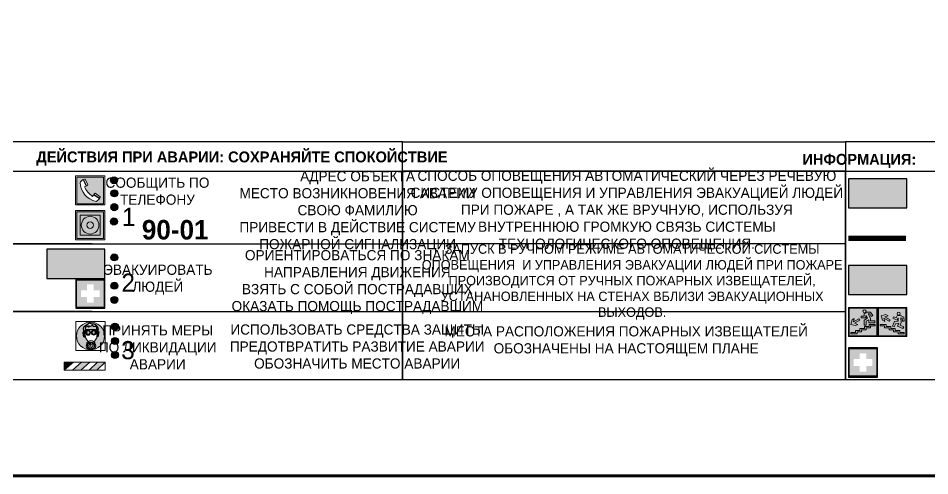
# Model space of a CAD drawing. Header units: millimetres. Extents: x 13810 to 67229, y 12374 to 21950.
# Drawn here: x 22123 to 22373.5, y 19873.2 to 19999 of the extents above; entities that cross this region are included whole.
import ezdxf

# ---------------------------------------------------------------- set-up
doc = ezdxf.new("R2010")
doc.units = ezdxf.units.MM
doc.layers.add('План_Штампы', color=7, linetype='Continuous')
doc.styles.add('обычный', font='arial.ttf')

# ---------------------------------------------------------------- blocks, each defined once
blk = doc.blocks.new('A$C38D26F80')
h = blk.add_hatch(color=5)
h.dxf.hatch_style = 1
h.paths.add_polyline_path([(-8.77, -4.48, 1), (-0.19, -4.48, 1)])
h.paths.add_polyline_path([(-6.75, -3.58), (-6.75, -3.31), (-6.62, -3.22), (-6.5, -3.22), (-6.42, -3.3), (-6.39, -3.28), (-6.59, -2.23), (-6.59, -2.01), (-6.38, -1.58), (-4.76, -0.4), (-4.13, -0.79, -0.362848), (-2.1, -2.1, -0.201049), (-2.17, -2.48, 0.085434), (-2.26, -3.13), (-1.9, -3.16), (-2.25, -4.7), (-2.4, -4.59), (-2.43, -4.34), (-2.36, -4.34), (-2.14, -3.34), (-2.47, -3.42), (-2.58, -1.95), (-2.77, -1.58), (-3.58, -1.52), (-3.92, -1.26), (-5.05, -1.73), (-4.87, -1.39), (-5.41, -1.6), (-5.41, -1.46), (-6.13, -1.87), (-6.18, -3.5), (-6.56, -3.47), (-6.37, -4.59), (-6.16, -4.43), (-6.16, -4.66), (-6.36, -4.79), (-6.37, -4.8), (-6.51, -4.76)], flags=16)
h.paths.add_polyline_path([(-6.51, -4.76), (-6.36, -4.79), (-6.37, -4.8)], flags=0)
h.paths.add_polyline_path([(-5.92, -2.34, 0.089508), (-2.67, -2.35), (-2.48, -3.88, -0.268602), (-3.4, -6.18, 0.262449), (-5.2, -6.18, -0.268602), (-6.11, -3.88)], flags=16)
edge = h.paths.add_edge_path(flags=16)
edge.add_ellipse((-5.19, -3.41), major_axis=(0, 0.842), ratio=0.848992, start_angle=0, end_angle=360)
edge = h.paths.add_edge_path(flags=0)
edge.add_ellipse((-5.19, -3.39), major_axis=(0, 0.665), ratio=0.853798, start_angle=0, end_angle=360)
edge = h.paths.add_edge_path(flags=0)
edge.add_ellipse((-5.19, -3.4), major_axis=(0, 0.528), ratio=0.864094, start_angle=0, end_angle=360)
edge = h.paths.add_edge_path(flags=16)
edge.add_ellipse((-3.47, -3.4), major_axis=(0, 0.842), ratio=0.848992, start_angle=0, end_angle=360)
h.paths.add_polyline_path([(-3.13, -6.45), (-3.13, -6.84, 0.383174), (-5.57, -6.85), (-5.57, -6.49, -0.369952)], flags=16)
edge = h.paths.add_edge_path(flags=0)
edge.add_ellipse((-3.47, -3.39), major_axis=(0, 0.665), ratio=0.853798, start_angle=0, end_angle=360)
edge = h.paths.add_edge_path(flags=0)
edge.add_ellipse((-3.47, -3.4), major_axis=(0, 0.528), ratio=0.864094, start_angle=0, end_angle=360)
edge = h.paths.add_edge_path(flags=16)
edge.add_ellipse((-4.34, -7.57), major_axis=(-1.48, 0), ratio=0.744955, start_angle=0, end_angle=360)
h.paths.add_polyline_path([(-5.01, -6.85, -1), (-5.15, -6.85, -1)], flags=0)
h.paths.add_polyline_path([(-5.33, -7.14, -1), (-5.47, -7.14, -1)], flags=0)
h.paths.add_polyline_path([(-4.61, -6.71, -1), (-4.74, -6.71, -1)], flags=16)
h.paths.add_polyline_path([(-5.43, -7.51, -1), (-5.57, -7.51, -1)], flags=0)
h.paths.add_polyline_path([(-4.26, -6.67, -1), (-4.4, -6.67, -1)], flags=16)
h.paths.add_polyline_path([(-4.74, -7.14, -1), (-4.88, -7.14, -1)], flags=0)
h.paths.add_polyline_path([(-4.93, -7.43, -1), (-5.07, -7.43, -1)], flags=0)
h.paths.add_polyline_path([(-4.41, -7.07, -1), (-4.54, -7.07, -1)], flags=0)
h.paths.add_polyline_path([(-5.33, -7.87, -1), (-5.46, -7.87, -1)], flags=0)
h.paths.add_polyline_path([(-3.8, -6.71, -1), (-3.94, -6.71, -1)], flags=16)
h.paths.add_polyline_path([(-4.85, -7.78, -1), (-4.98, -7.78, -1)], flags=0)
h.paths.add_polyline_path([(-3.96, -7.14, -1), (-4.1, -7.14, -1)], flags=0)
h.paths.add_polyline_path([(-4.33, -7.53, -1), (-4.47, -7.53, -1)], flags=0)
h.paths.add_polyline_path([(-5.09, -8.12, -1), (-5.23, -8.12, -1)], flags=0)
h.paths.add_polyline_path([(-3.5, -6.94, -1), (-3.64, -6.94, -1)], flags=0)
h.paths.add_polyline_path([(-4.54, -7.97, -1), (-4.68, -7.97, -1)], flags=0)
h.paths.add_polyline_path([(-3.66, -7.39, -1), (-3.8, -7.39, -1)], flags=0)
h.paths.add_polyline_path([(-4.73, -8.35, -1), (-4.86, -8.35, -1)], flags=0)
h.paths.add_polyline_path([(-4.09, -7.96, -1), (-4.23, -7.96, -1)], flags=0)
h.paths.add_polyline_path([(-3.77, -7.74, -1), (-3.91, -7.74, -1)], flags=0)
h.paths.add_polyline_path([(-3.22, -7.27, -1), (-3.35, -7.27, -1)], flags=0)
h.paths.add_polyline_path([(-4.34, -8.4, -1), (-4.47, -8.4, -1)], flags=0)
h.paths.add_polyline_path([(-3.16, -7.61, -1), (-3.3, -7.61, -1)], flags=0)
h.paths.add_polyline_path([(-3.9, -8.35, -1), (-4.04, -8.35, -1)], flags=0)
h.paths.add_polyline_path([(-3.32, -7.91, -1), (-3.46, -7.91, -1)], flags=0)
h.paths.add_polyline_path([(-3.55, -8.23, -1), (-3.69, -8.23, -1)], flags=0)
at = {"color": 5, "lineweight": 5}
for p, q in [((-4.48, 0), (-8.96, 0)), ((-8.96, 0), (-8.96, -4.48)), ((-4.48, 0), (0, 0)), ((0, 0), (0, -4.48)), ((-6.59, -2.01), (-6.38, -1.58)), ((-6.59, -2.23), (-6.59, -2.01)), ((-6.39, -3.28), (-6.59, -2.23)), ((-6.38, -1.58), (-4.76, -0.4)), ((-6.13, -1.87), (-6.18, -3.5)), ((-5.41, -1.46), (-6.13, -1.87)), ((-5.92, -2.34), (-6.11, -3.88)), ((-4.87, -1.39), (-5.41, -1.6)), ((-5.41, -1.6), (-5.41, -1.46)), ((-3.92, -1.26), (-5.05, -1.73)), ((-5.05, -1.73), (-4.87, -1.39)), ((-4.76, -0.4), (-4.13, -0.79)), ((-3.58, -1.52), (-3.92, -1.26)), ((-2.77, -1.58), (-3.58, -1.52)), ((-2.58, -1.95), (-2.77, -1.58)), ((-2.67, -2.34), (-2.48, -3.88)), ((-2.47, -3.42), (-2.58, -1.95)), ((-8.96, -8.96), (-8.96, -4.48)), ((-6.75, -3.31), (-6.62, -3.22)), ((-6.75, -3.58), (-6.75, -3.31)), ((-6.51, -4.76), (-6.75, -3.58)), ((-6.62, -3.22), (-6.5, -3.22)), ((-6.18, -3.5), (-6.56, -3.47)), ((-6.56, -3.47), (-6.37, -4.59)), ((-6.37, -4.8), (-6.51, -4.76)), ((-6.5, -3.22), (-6.42, -3.3)), ((-6.42, -3.3), (-6.39, -3.28)), ((-6.37, -4.59), (-6.16, -4.43)), ((-6.16, -4.66), (-6.37, -4.8)), ((-6.16, -4.43), (-6.16, -4.66)), ((-2.14, -3.34), (-2.47, -3.42)), ((-2.43, -4.34), (-2.4, -4.59)), ((-2.43, -4.34), (-2.36, -4.34)), ((-2.4, -4.59), (-2.25, -4.7)), ((-2.36, -4.34), (-2.14, -3.34)), ((-1.9, -3.16), (-2.26, -3.13)), ((-2.25, -4.7), (-1.9, -3.16)), ((0, -8.96), (0, -4.48)), ((-5.57, -6.49), (-5.57, -6.85)), ((-3.13, -6.45), (-3.13, -6.84)), ((-4.48, -8.96), (-8.96, -8.96)), ((-4.48, -8.96), (0, -8.96))]:
    blk.add_line(p, q, dxfattribs=at)
at = {"color": 5}
for p, q in [((-6.59, -2.01), (-6.38, -1.58)), ((-6.59, -2.23), (-6.59, -2.01)), ((-6.39, -3.28), (-6.59, -2.23)), ((-6.38, -1.58), (-4.76, -0.4)), ((-6.13, -1.87), (-6.18, -3.5)), ((-5.41, -1.46), (-6.13, -1.87)), ((-4.87, -1.39), (-5.41, -1.6)), ((-5.41, -1.6), (-5.41, -1.46)), ((-3.92, -1.26), (-5.05, -1.73)), ((-5.05, -1.73), (-4.87, -1.39)), ((-4.76, -0.4), (-4.13, -0.79)), ((-3.58, -1.52), (-3.92, -1.26)), ((-2.77, -1.58), (-3.58, -1.52)), ((-2.58, -1.95), (-2.77, -1.58)), ((-2.47, -3.42), (-2.58, -1.95)), ((-6.75, -3.31), (-6.62, -3.22)), ((-6.75, -3.58), (-6.75, -3.31)), ((-6.51, -4.76), (-6.75, -3.58)), ((-6.62, -3.22), (-6.5, -3.22)), ((-6.18, -3.5), (-6.56, -3.47)), ((-6.56, -3.47), (-6.37, -4.59)), ((-6.37, -4.8), (-6.51, -4.76)), ((-6.36, -4.79), (-6.51, -4.76)), ((-6.5, -3.22), (-6.42, -3.3)), ((-6.42, -3.3), (-6.39, -3.28)), ((-6.37, -4.59), (-6.16, -4.43)), ((-6.16, -4.66), (-6.37, -4.8)), ((-6.16, -4.66), (-6.36, -4.79)), ((-6.16, -4.43), (-6.16, -4.66)), ((-2.14, -3.34), (-2.47, -3.42)), ((-2.4, -4.59), (-2.43, -4.34)), ((-2.43, -4.34), (-2.36, -4.34)), ((-2.25, -4.7), (-2.4, -4.59)), ((-2.36, -4.34), (-2.14, -3.34)), ((-2.26, -3.13), (-1.9, -3.16)), ((-1.9, -3.16), (-2.25, -4.7))]:
    blk.add_line(p, q, dxfattribs=at)
at = {"color": 5, "lineweight": 5}
for centre, radius in [((-4.48, -4.48), 4.29), ((-5.5, -7.51), 0.0678), ((-5.4, -7.14), 0.0678), ((-5.4, -7.87), 0.0678), ((-5.16, -8.12), 0.0678), ((-5.08, -6.85), 0.0678), ((-5, -7.43), 0.0678), ((-4.91, -7.78), 0.0678), ((-4.81, -7.14), 0.0678), ((-4.79, -8.35), 0.0678), ((-4.67, -6.71), 0.0678), ((-4.61, -7.97), 0.0678), ((-4.47, -7.07), 0.0678), ((-4.4, -7.53), 0.0678), ((-4.4, -8.4), 0.0678), ((-4.33, -6.67), 0.0678), ((-4.16, -7.96), 0.0678), ((-4.03, -7.14), 0.0678), ((-3.97, -8.35), 0.0678), ((-3.87, -6.71), 0.0678), ((-3.84, -7.74), 0.0678), ((-3.73, -7.39), 0.0678), ((-3.62, -8.23), 0.0678), ((-3.57, -6.94), 0.0678), ((-3.39, -7.91), 0.0678), ((-3.28, -7.27), 0.0678), ((-3.23, -7.61), 0.0678)]:
    blk.add_circle(centre, radius, dxfattribs=at)
for centre, radius, start, end in [((-4.28, 6.66), 9.15, 259.6987, 280.1569), ((-0.47, -3.05), 1.79, 161.5846, 182.4584), ((-2.6, -2.2), 0.513, 326.4781, 11.7739), ((-3.66, -4.24), 2.47, 171.573, 231.7124), ((-4.93, -4.24), 2.47, 308.2876, 8.427), ((-4.33, -7.88), 1.87, 50.358, 131.5662), ((-4.34, -8.2), 1.82, 48.4943, 132.3565), ((-4.3, -7.78), 1.83, 60.5889, 119.4111)]:
    blk.add_arc(centre, radius, start, end, dxfattribs=at)
at = {"color": 5}
for centre, radius, start, end in [((-3.89, -2.66), 1.88, 17.387, 97.1599), ((-0.35, -3.07), 1.91, 162.2553, 181.7878), ((-2.6, -2.2), 0.511, 326.3906, 11.8614)]:
    blk.add_arc(centre, radius, start, end, dxfattribs=at)
at = {"color": 5, "lineweight": 5}
for centre, major_axis, ratio in [((-5.19, -3.41), (0, 0.842), 0.848992), ((-5.19, -3.39), (0, 0.665), 0.853798), ((-3.47, -3.4), (0, 0.842), 0.848992), ((-3.47, -3.39), (0, 0.665), 0.853798), ((-5.19, -3.4), (0, 0.528), 0.864094), ((-3.47, -3.4), (0, 0.528), 0.864094), ((-4.34, -7.57), (-1.48, 0), 0.744955)]:
    blk.add_ellipse(centre, major_axis=major_axis, ratio=ratio, dxfattribs=at)
blk = doc.blocks.new('A$C47DD6509')
at = {"lineweight": 5}
for points in [[(-8.69, 0), (-11.19, 0), (-11.19, -2.22)], [(-4.22, 0), (-6.45, 0), (-8.91, -2.22), (-6.61, -2.22)], [(0, 0), (-2.09, 0), (-4.36, -2.22), (-2.29, -2.22)]]:
    blk.add_hatch(color=242, dxfattribs=at).paths.add_polyline_path(points)
at = {"color": 242, "lineweight": 5}
for p, q in [((-11.19, -2.22), (-8.69, 0)), ((-11.19, -2.22), (-11.19, 0)), ((-11.19, 0), (-8.69, 0)), ((-11.19, 0), (0, 0)), ((-8.91, -2.22), (-6.45, 0)), ((-6.61, -2.22), (-4.22, 0)), ((-4.36, -2.22), (-2.09, 0)), ((-2.29, -2.22), (0, 0)), ((0, 0), (0, -2.22)), ((0, -2.22), (-11.19, -2.22))]:
    blk.add_line(p, q, dxfattribs=at)
blk = doc.blocks.new('A$C32E8229D')
at = {"true_color": 0xffffff}
blk.add_hatch(color=7, dxfattribs=at).paths.add_polyline_path([(0, 0), (0, -8), (16, -8), (16, 0)])
h = blk.add_hatch(color=126)
h.paths.add_polyline_path([(0.2, -0.2), (15.8, -0.2), (15.8, -7.8), (0.2, -7.8)])
h.paths.add_polyline_path([(13.49, -2.05), (12.08, -2.05), (11.37, -2.63, 0.162397), (11.29, -2.84), (11.29, -3.63), (10.35, -3.63), (10.35, -4.05), (11.68, -4.05), (11.68, -3.48), (12.26, -4.28), (11.29, -5.1), (11.29, -6.78), (11.85, -6.78), (11.85, -5.44), (12.8, -4.64), (12.8, -5.94), (14.46, -5.94), (14.46, -5.39), (13.45, -5.39), (13.45, -3.97), (12.46, -2.59), (13.15, -2.59), (13.69, -3.34), (14.18, -3)], flags=16)
h.paths.add_polyline_path([(10.74, -1.82, 1), (11.8, -1.82, 1)], flags=16)
h.paths.add_polyline_path([(9.39, -3.59), (5.99, -3.59), (6.56, -3.03), (5.91, -3.03), (5.1, -3.83), (5.91, -4.64), (6.56, -4.64), (5.99, -4.09), (9.39, -4.09)], flags=16)
h.paths.add_polyline_path([(4.29, -1.08), (1.72, -1.08), (1.72, -6.6), (4.29, -6.6)], flags=16)
at = {"color": 126}
blk.add_lwpolyline([(16, -8), (0, -8), (0, 0), (16, 0)], close=True, dxfattribs=at)
blk = doc.blocks.new('A$C18900ED3')
h = blk.add_hatch(color=126)
h.paths.add_polyline_path([(-0.18, -0.18), (-7.02, -0.18), (-7.02, -7.02), (-0.18, -7.02)])
h.paths.add_polyline_path([(-5.89, -4.46), (-5.89, -2.77), (-4.46, -2.77), (-4.46, -1.31), (-2.77, -1.31), (-2.77, -2.77), (-1.33, -2.77), (-1.33, -4.46), (-2.77, -4.46), (-2.77, -5.89), (-4.46, -5.89), (-4.46, -4.46)], flags=16)
at = {"color": 126}
for p, q in [((-7.2, 0), (-7.2, -7.2)), ((0, 0), (-7.2, 0)), ((0, -7.2), (0, 0)), ((-7.02, -7.02), (-7.02, -0.18)), ((-7.02, -0.18), (-0.18, -0.18)), ((-0.18, -0.18), (-0.18, -7.02)), ((-7.2, -7.2), (0, -7.2)), ((-0.18, -7.02), (-7.02, -7.02))]:
    blk.add_line(p, q, dxfattribs=at)
blk = doc.blocks.new('A$C456E1F9C')
at = {"lineweight": 5}
h = blk.add_hatch(color=242, dxfattribs=at)
h.paths.add_polyline_path([(0.51, -1.47), (0.51, -13.26), (12.29, -13.26), (12.29, -1.47)])
h.paths.add_polyline_path([(5.42, -4.95, -0.254479), (4.78, -5.4), (3.52, -2.53, -0.209735), (4.23, -2.4)], flags=16)
h.paths.add_polyline_path([(8.53, -8.6), (10.87, -10.17), (10.54, -10.76), (8.03, -9.13, -0.192251)], flags=16)
h.paths.add_polyline_path([(4.61, -5.49, 0.005518), (3.87, -5.72, 0.128647), (7.49, -10.01, 0.00809), (7.83, -9.33), (10.47, -10.97, -0.16736), (8.99, -12.25, -0.327862), (1.95, -3.95, -0.166952), (3.36, -2.62)], flags=16)
at = {"color": 242, "lineweight": 5}
for p, q in [((0, -13.77), (0, -0.97)), ((12.8, -0.97), (0, -0.97)), ((4.61, -5.49), (3.36, -2.62)), ((3.52, -2.53), (4.78, -5.4)), ((4.23, -2.4), (5.42, -4.95)), ((12.8, -13.77), (12.8, -0.97)), ((7.83, -9.33), (10.47, -10.97)), ((8.03, -9.13), (10.54, -10.76)), ((10.81, -10.12), (8.53, -8.6)), ((10.54, -10.76), (10.8, -10.3)), ((10.8, -10.3), (10.81, -10.12)), ((0, -13.77), (12.8, -13.77))]:
    blk.add_line(p, q, dxfattribs=at)
blk.add_lwpolyline([(0.51, -1.47), (12.29, -1.47), (12.29, -13.26), (0.51, -13.26)], close=True, dxfattribs=at)
for centre, radius, start, end in [((4.59, -5.34), 2.99, 114.2845, 152.1974), ((11.12, -3.31), 9.19, 183.9915, 256.6009), ((4.02, -3.27), 0.891, 76.3284, 123.7092), ((14.98, -39.1), 35.17, 107.1487, 108.4135), ((13.86, -0.94), 11.08, 205.5536, 234.8762), ((4.68, -4.59), 0.824, 276.9621, 334.0723), ((-13.31, 0.8), 23.44, 332.5487, 334.4027), ((8.94, -9.5), 0.989, 114.4092, 157.9388), ((7.87, -9.46), 3, 291.9291, 329.9329)]:
    blk.add_arc(centre, radius, start, end, dxfattribs=at)
blk = doc.blocks.new('A$C54414219')
at = {"true_color": 0xffffff}
h = blk.add_hatch(color=7, dxfattribs=at)
h.paths.add_polyline_path([(2.39, -9.45), (2.39, -18.3), (11.23, -18.3), (11.23, -9.45)], flags=0)
h.paths.add_polyline_path([(10.71, -13.87, -1), (2.92, -13.87, -1)], flags=0)
h.paths.add_polyline_path([(8.3, -13.87, -1), (5.33, -13.87, -1)], flags=0)
h.paths.add_polyline_path([(0.41, -7.47), (0.41, -20.27), (13.21, -20.27), (13.21, -7.47)])
h.paths.add_polyline_path([(0.92, -19.77), (12.71, -19.77), (12.71, -7.98), (0.92, -7.98)], flags=16)
h.paths.add_polyline_path([(11.23, -9.45), (11.23, -18.3), (2.39, -18.3), (2.39, -9.45)], flags=0)
at = {"lineweight": 5}
h = blk.add_hatch(color=242, dxfattribs=at)
h.paths.add_polyline_path([(12.71, -7.98), (0.92, -7.98), (0.92, -19.77), (12.71, -19.77)])
h.paths.add_polyline_path([(11.23, -18.3), (2.39, -18.3), (2.39, -9.45), (11.23, -9.45)], flags=16)
h.paths.add_polyline_path([(10.71, -13.87, -1), (2.92, -13.87, -1)], flags=0)
h.paths.add_polyline_path([(8.3, -13.87, -1), (5.33, -13.87, -1)], flags=0)
at = {"true_color": 0xffffff}
h = blk.add_hatch(color=7, dxfattribs=at)
h.paths.add_polyline_path([(2.39, -9.45), (2.39, -18.3), (11.23, -18.3), (11.23, -9.45)])
h.paths.add_polyline_path([(10.71, -13.87, -1), (2.92, -13.87, -1)], flags=16)
h.paths.add_polyline_path([(8.3, -13.87, -1), (5.33, -13.87, -1)], flags=0)
at = {"lineweight": 5}
h = blk.add_hatch(color=242, dxfattribs=at)
h.paths.add_polyline_path([(2.92, -13.87, 1), (10.71, -13.87, 1)])
h.paths.add_polyline_path([(8.3, -13.87, -1), (5.33, -13.87, -1)], flags=16)
at = {"color": 242, "lineweight": 5}
for p, q in [((0.41, -20.27), (0.41, -7.47)), ((0.41, -7.47), (13.21, -7.47)), ((0.41, -7.47), (13.21, -7.47)), ((13.21, -20.27), (13.21, -7.47)), ((0.41, -20.27), (13.21, -20.27))]:
    blk.add_line(p, q, dxfattribs=at)
for points in [[(0.92, -7.98), (12.71, -7.98), (12.71, -19.77), (0.92, -19.77)], [(2.39, -9.45), (11.23, -9.45), (11.23, -18.3), (2.39, -18.3)]]:
    blk.add_lwpolyline(points, close=True, dxfattribs=at)
for radius in [3.89, 1.49]:
    blk.add_circle((6.81, -13.87), radius, dxfattribs=at)
blk = doc.blocks.new('A$C7B4425F7')
at = {"true_color": 0xffffff}
blk.add_hatch(color=7, dxfattribs=at).paths.add_polyline_path([(0, 0), (-16, 0), (-16, -8), (0, -8)])
h = blk.add_hatch(color=126)
h.paths.add_polyline_path([(-0.2, -0.2), (-15.8, -0.2), (-15.8, -7.8), (-0.2, -7.8)])
h.paths.add_polyline_path([(-11.76, -2.03), (-11.76, -3.66), (-11.17, -3.66, -0.568275), (-11.17, -6.18), (-12.58, -6.18), (-12.58, -2.03)], flags=16)
h.paths.add_polyline_path([(-13.33, -4.12, -0.495768), (-13.59, -6.18), (-15.03, -6.18), (-15.03, -2.03), (-13.59, -2.03, -0.487973)], flags=16)
h.paths.add_polyline_path([(-10.25, -2.03), (-9.48, -2.03), (-9.48, -6.18), (-10.25, -6.18)], flags=16)
h.paths.add_polyline_path([(-13.84, -3.69), (-14.24, -3.69), (-14.24, -3.03), (-13.9, -3.03, -0.692621)], flags=0)
h.paths.add_polyline_path([(-9.15, -2.03), (-8.4, -2.03), (-8.04, -3.07), (-7.68, -2.03), (-6.93, -2.03), (-7.64, -4.1), (-6.93, -6.18), (-7.68, -6.18), (-8.04, -5.14), (-8.4, -6.18), (-9.15, -6.18), (-8.44, -4.1)], flags=16)
h.paths.add_polyline_path([(-11.76, -4.46), (-11.42, -4.46, -0.692621), (-11.36, -5.12), (-11.76, -5.12)], flags=0)
h.paths.add_polyline_path([(-13.9, -5.2), (-14.24, -5.2), (-14.24, -4.55), (-13.84, -4.55, -0.708038)], flags=0)
edge = h.paths.add_edge_path(flags=16)
edge.add_ellipse((-5.51, -4.08), major_axis=(0, 2.05), ratio=0.586184, start_angle=0, end_angle=360)
edge = h.paths.add_edge_path(flags=0)
edge.add_ellipse((-5.51, -4.08), major_axis=(0, 1.14), ratio=0.454828, start_angle=0, end_angle=360)
h.paths.add_polyline_path([(-4.13, -4.96, 0.377264), (-3.48, -4.52, 0.0555), (-3.16, -2.03), (-1.66, -2.03), (-1.66, -4.96), (-0.96, -4.96), (-0.96, -7.01), (-1.75, -7.01), (-1.75, -6.18), (-3.3, -6.18), (-3.3, -7.02), (-4.13, -7.02)], flags=16)
h.paths.add_polyline_path([(-2.73, -2.91), (-2.28, -2.91), (-2.28, -4.96), (-3.05, -4.96, 0.079136)], flags=0)
at = {"color": 126}
blk.add_lwpolyline([(-16, -8), (0, -8), (0, 0), (-16, 0)], close=True, dxfattribs=at)
blk = doc.blocks.new('вниз 3')
at = {"lineweight": 0, "true_color": 0xffffff}
h = blk.add_hatch(color=7, dxfattribs=at)
h.dxf.hatch_style = 1
h.paths.add_polyline_path([(40997.5, -4475.69), (40997.25, -4475.28), (40995.76, -4476.15), (40995.97, -4475.23), (40995.39, -4475.56), (40995.05, -4476.83), (40996.33, -4477.17), (40996.91, -4476.83), (40996, -4476.55)], flags=0)
h.paths.add_polyline_path([(40999.81, -4473.95), (41000.22, -4473.95), (41000.64, -4474.67), (41001.03, -4474.43), (41000.46, -4473.49), (41000.42, -4473.49), (40999.43, -4473.49), (40998.68, -4473.92), (40998.68, -4474.57), (40997.88, -4474.57), (40997.88, -4475), (40999.14, -4475), (40999.14, -4474.43), (40999.14, -4474.38), (40999.59, -4475.15), (40998.72, -4475.67), (40998.72, -4477.06), (40999.24, -4477.06), (40999.24, -4475.96), (40999.95, -4475.56), (40999.95, -4476.43), (41001.61, -4476.43), (41001.61, -4475.88), (41000.47, -4475.88), (41000.47, -4475.12)], flags=0)
h.paths.add_polyline_path([(40999.2, -4473.24, 1), (40998.35, -4473.24, 1)], flags=0)
h.paths.add_polyline_path([(41000.46, -4477.26), (41001.69, -4477.26), (41001.69, -4476.84), (41000.03, -4476.84), (41000.03, -4477.39), (40998.78, -4477.39), (40998.78, -4477.95), (40997.53, -4477.95), (40997.53, -4478.5), (40996.29, -4478.5), (40996.29, -4479.06), (40995.05, -4479.06), (40995.05, -4479.48), (40995.29, -4479.48), (40996.72, -4479.48), (40996.72, -4478.92), (40997.97, -4478.92), (40997.97, -4478.36), (40999.2, -4478.36), (40999.2, -4477.81), (41000.46, -4477.81)], flags=0)
h.paths.add_polyline_path([(41002.37, -4472.17), (40994.37, -4472.17), (40994.37, -4480.17), (41002.37, -4480.17)])
h.paths.add_polyline_path([(41002.16, -4479.96), (40994.57, -4479.96), (40994.57, -4472.37), (41002.16, -4472.37)], flags=16)
h.paths.add_polyline_path([(41001.61, -4475.88), (41001.61, -4476.43), (40999.95, -4476.43), (40999.95, -4475.56), (40999.24, -4475.96), (40999.24, -4477.06), (40998.72, -4477.06), (40998.72, -4475.67), (40999.59, -4475.15), (40999.14, -4474.38), (40999.14, -4474.43), (40999.14, -4475), (40997.88, -4475), (40997.88, -4474.57), (40998.68, -4474.57), (40998.68, -4473.92), (40999.43, -4473.49), (41000.42, -4473.49), (41000.46, -4473.49), (41001.03, -4474.43), (41000.64, -4474.67), (41000.22, -4473.95), (40999.81, -4473.95), (41000.47, -4475.12), (41000.47, -4475.88)], flags=0)
h.paths.add_polyline_path([(41001.69, -4476.84), (41001.69, -4477.26), (41000.46, -4477.26), (41000.46, -4477.81), (40999.2, -4477.81), (40999.2, -4478.36), (40997.97, -4478.36), (40997.97, -4478.92), (40996.72, -4478.92), (40996.72, -4479.48), (40995.05, -4479.48), (40995.05, -4479.06), (40996.29, -4479.06), (40996.29, -4478.5), (40997.53, -4478.5), (40997.53, -4477.95), (40998.78, -4477.95), (40998.78, -4477.39), (41000.03, -4477.39), (41000.03, -4476.84)], flags=0)
h.paths.add_polyline_path([(40998.35, -4473.24, -1), (40999.2, -4473.24, -1)], flags=0)
h.paths.add_polyline_path([(40997.5, -4475.69), (40996, -4476.55), (40996.91, -4476.83), (40996.33, -4477.17), (40995.05, -4476.83), (40995.39, -4475.56), (40995.97, -4475.23), (40995.76, -4476.15), (40997.25, -4475.28)], flags=0)
at = {"lineweight": 0}
h = blk.add_hatch(color=126, dxfattribs=at)
h.dxf.hatch_style = 1
h.paths.add_polyline_path([(41002.16, -4472.37), (40994.57, -4472.37), (40994.57, -4479.96), (41002.16, -4479.96)])
h.paths.add_polyline_path([(40995.97, -4475.23), (40995.76, -4476.15), (40997.25, -4475.28), (40997.5, -4475.69), (40996, -4476.55), (40996.91, -4476.83), (40996.33, -4477.17), (40995.05, -4476.83), (40995.39, -4475.56)], flags=16)
h.paths.add_polyline_path([(40997.88, -4474.57), (40998.68, -4474.57), (40998.68, -4473.92), (40999.43, -4473.49), (41000.42, -4473.49), (41000.46, -4473.49), (41001.03, -4474.43), (41000.64, -4474.67), (41000.22, -4473.95), (40999.81, -4473.95), (41000.47, -4475.12), (41000.47, -4475.88), (41001.61, -4475.88), (41001.61, -4476.43), (40999.95, -4476.43), (40999.95, -4475.56), (40999.24, -4475.96), (40999.24, -4477.06), (40998.72, -4477.06), (40998.72, -4475.67), (40999.59, -4475.15), (40999.14, -4474.38), (40999.14, -4474.43), (40999.14, -4475), (40997.88, -4475)], flags=16)
h.paths.add_polyline_path([(40998.35, -4473.24, -1), (40999.2, -4473.24, -1)], flags=16)
h.paths.add_polyline_path([(40997.53, -4477.95), (40998.78, -4477.95), (40998.78, -4477.39), (41000.03, -4477.39), (41000.03, -4476.84), (41001.69, -4476.84), (41001.69, -4477.26), (41000.46, -4477.26), (41000.46, -4477.81), (40999.2, -4477.81), (40999.2, -4478.36), (40997.97, -4478.36), (40997.97, -4478.92), (40996.72, -4478.92), (40996.72, -4479.48), (40995.05, -4479.48), (40995.05, -4479.06), (40996.29, -4479.06), (40996.29, -4478.5), (40997.53, -4478.5)], flags=16)
at = {"lineweight": 0, "true_color": 0xffffff}
h = blk.add_hatch(color=7, dxfattribs=at)
h.dxf.hatch_style = 1
h.paths.add_polyline_path([(40999.2, -4473.24, 1), (40998.35, -4473.24, 1)])
h.paths.add_polyline_path([(40999.81, -4473.95), (41000.22, -4473.95), (41000.64, -4474.67), (41001.03, -4474.43), (41000.46, -4473.49), (41000.42, -4473.49), (40999.43, -4473.49), (40998.68, -4473.92), (40998.68, -4474.57), (40997.88, -4474.57), (40997.88, -4475), (40999.14, -4475), (40999.14, -4474.43), (40999.14, -4474.38), (40999.59, -4475.15), (40998.72, -4475.67), (40998.72, -4477.06), (40999.24, -4477.06), (40999.24, -4475.96), (40999.95, -4475.56), (40999.95, -4476.43), (41001.61, -4476.43), (41001.61, -4475.88), (41000.47, -4475.88), (41000.47, -4475.12)])
h.paths.add_polyline_path([(40999.2, -4477.81), (41000.46, -4477.81), (41000.46, -4477.26), (41001.69, -4477.26), (41001.69, -4476.84), (41000.03, -4476.84), (41000.03, -4477.39), (40998.78, -4477.39), (40998.78, -4477.95), (40997.53, -4477.95), (40997.53, -4478.5), (40996.29, -4478.5), (40996.29, -4479.06), (40995.05, -4479.06), (40995.05, -4479.48), (40995.29, -4479.48), (40996.72, -4479.48), (40996.72, -4478.92), (40997.97, -4478.92), (40997.97, -4478.36), (40999.2, -4478.36)])
h.paths.add_polyline_path([(40997.5, -4475.69), (40997.25, -4475.28), (40995.76, -4476.15), (40995.97, -4475.23), (40995.39, -4475.56), (40995.05, -4476.83), (40996.33, -4477.17), (40996.91, -4476.83), (40996, -4476.55)])
at = {"color": 126, "lineweight": 0}
for points in [[(40994.37, -4472.17), (41002.37, -4472.17), (41002.37, -4480.17), (40994.37, -4480.17)], [(40994.57, -4472.37), (41002.16, -4472.37), (41002.16, -4479.96), (40994.57, -4479.96)]]:
    blk.add_lwpolyline(points, close=True, dxfattribs=at)
for points in [[(40999.14, -4474.43), (40999.14, -4475), (40997.88, -4475), (40997.88, -4474.57), (40998.68, -4474.57), (40998.68, -4473.92), (40999.43, -4473.49), (41000.42, -4473.49), (41000.46, -4473.49), (41001.03, -4474.43), (41000.64, -4474.67), (41000.22, -4473.95), (40999.81, -4473.95), (41000.47, -4475.12), (41000.47, -4475.88), (41001.61, -4475.88), (41001.61, -4476.43), (40999.95, -4476.43), (40999.95, -4475.56), (40999.24, -4475.96), (40999.24, -4477.06), (40998.72, -4477.06), (40998.72, -4475.67), (40999.59, -4475.15), (40999.14, -4474.38), (40999.14, -4474.43)], [(40995.05, -4476.83), (40995.39, -4475.56), (40995.97, -4475.23), (40995.76, -4476.15), (40997.25, -4475.28), (40997.5, -4475.69), (40996, -4476.55), (40996.91, -4476.83), (40996.33, -4477.17), (40995.05, -4476.83)], [(40995.29, -4479.48), (40995.05, -4479.48), (40995.05, -4479.06), (40996.29, -4479.06), (40996.29, -4478.5), (40997.53, -4478.5), (40997.53, -4477.95), (40998.78, -4477.95), (40998.78, -4477.39), (41000.03, -4477.39), (41000.03, -4476.84), (41001.69, -4476.84), (41001.69, -4477.26), (41000.46, -4477.26), (41000.46, -4477.81), (40999.2, -4477.81), (40999.2, -4478.36), (40997.97, -4478.36), (40997.97, -4478.92), (40996.72, -4478.92), (40996.72, -4479.48), (40995.05, -4479.48)]]:
    blk.add_lwpolyline(points, dxfattribs=at)
blk.add_circle((40998.77, -4473.24), 0.426, dxfattribs=at)
blk = doc.blocks.new('вверх')
at = {"lineweight": 0, "true_color": 0xffffff}
h = blk.add_hatch(color=7, dxfattribs=at)
h.dxf.hatch_style = 1
h.paths.add_polyline_path([(40999.03, -4475.37), (41000.53, -4474.51), (40999.62, -4474.22), (41000.2, -4473.88), (41001.48, -4474.22), (41001.13, -4475.49), (41000.55, -4475.82), (41000.76, -4474.91), (40999.27, -4475.77)], flags=0)
h.paths.add_polyline_path([(40998.09, -4474.5), (40998.28, -4474.89), (40997.14, -4475.43), (40996.89, -4474.92), (40996.87, -4474.87), (40996.8, -4475.75), (40997.81, -4475.85), (40998.41, -4477.11), (40997.94, -4477.33), (40997.47, -4476.34), (40996.66, -4476.28), (40997.03, -4477.06), (40995.52, -4477.78), (40995.29, -4477.28), (40996.32, -4476.79), (40996, -4476.11), (40996.09, -4474.77), (40995.72, -4474.94), (40995.64, -4475.77), (40995.2, -4475.72), (40995.3, -4474.63), (40995.33, -4474.61), (40996.23, -4474.19), (40997.09, -4474.25), (40997.37, -4474.84)], flags=0)
h.paths.add_polyline_path([(40997.14, -4473.68, -1), (40996.29, -4473.68, -1)], flags=0)
h.paths.add_polyline_path([(41000.58, -4477.58), (41000.58, -4477.03), (41001.81, -4477.03), (41001.81, -4476.6), (41000.15, -4476.6), (41000.15, -4477.16), (40998.9, -4477.16), (40998.9, -4477.72), (40997.65, -4477.72), (40997.65, -4478.27), (40996.41, -4478.27), (40996.41, -4478.82), (40995.17, -4478.82), (40995.17, -4479.25), (40995.41, -4479.25), (40996.84, -4479.25), (40996.84, -4478.69), (40998.09, -4478.69), (40998.09, -4478.13), (40999.32, -4478.13), (40999.32, -4477.58)], flags=0)
h.paths.add_polyline_path([(41002.49, -4471.94), (40994.49, -4471.94), (40994.49, -4479.94), (41002.49, -4479.94)])
h.paths.add_polyline_path([(41002.28, -4479.72), (40994.69, -4479.72), (40994.69, -4472.14), (41002.28, -4472.14)], flags=16)
h.paths.add_polyline_path([(41001.81, -4476.6), (41001.81, -4477.03), (41000.58, -4477.03), (41000.58, -4477.58), (40999.32, -4477.58), (40999.32, -4478.13), (40998.09, -4478.13), (40998.09, -4478.69), (40996.84, -4478.69), (40996.84, -4479.25), (40995.17, -4479.25), (40995.17, -4478.82), (40996.41, -4478.82), (40996.41, -4478.27), (40997.65, -4478.27), (40997.65, -4477.72), (40998.9, -4477.72), (40998.9, -4477.16), (41000.15, -4477.16), (41000.15, -4476.6)], flags=0)
at = {"lineweight": 0}
h = blk.add_hatch(color=126, dxfattribs=at)
h.dxf.hatch_style = 1
h.paths.add_polyline_path([(40994.69, -4479.72), (41002.28, -4479.72), (41002.28, -4472.14), (40994.69, -4472.14)])
h.paths.add_polyline_path([(40999.03, -4475.37), (41000.53, -4474.51), (40999.62, -4474.22), (41000.2, -4473.88), (41001.48, -4474.22), (41001.13, -4475.49), (41000.55, -4475.82), (41000.76, -4474.91), (40999.27, -4475.77)], flags=16)
h.paths.add_polyline_path([(40997.09, -4474.25), (40997.37, -4474.84), (40998.09, -4474.5), (40998.28, -4474.89), (40997.14, -4475.43), (40996.89, -4474.92), (40996.87, -4474.87), (40996.8, -4475.75), (40997.81, -4475.85), (40998.41, -4477.11), (40997.94, -4477.33), (40997.47, -4476.34), (40996.66, -4476.28), (40997.03, -4477.06), (40995.52, -4477.78), (40995.29, -4477.28), (40996.32, -4476.79), (40996, -4476.11), (40996.09, -4474.77), (40995.72, -4474.94), (40995.64, -4475.77), (40995.2, -4475.72), (40995.3, -4474.63), (40995.33, -4474.61), (40996.23, -4474.19)], flags=16)
h.paths.add_polyline_path([(40996.29, -4473.68, -1), (40997.14, -4473.68, -1)], flags=16)
h.paths.add_polyline_path([(40997.65, -4477.72), (40998.9, -4477.72), (40998.9, -4477.16), (41000.15, -4477.16), (41000.15, -4476.6), (41001.81, -4476.6), (41001.81, -4477.03), (41000.58, -4477.03), (41000.58, -4477.58), (40999.32, -4477.58), (40999.32, -4478.13), (40998.09, -4478.13), (40998.09, -4478.69), (40996.84, -4478.69), (40996.84, -4479.25), (40995.17, -4479.25), (40995.17, -4478.82), (40996.41, -4478.82), (40996.41, -4478.27), (40997.65, -4478.27)], flags=16)
at = {"lineweight": 0, "true_color": 0xffffff}
h = blk.add_hatch(color=7, dxfattribs=at)
h.dxf.hatch_style = 1
h.paths.add_polyline_path([(40997.14, -4473.68, 1), (40996.29, -4473.68, 1)])
h.paths.add_polyline_path([(40998.28, -4474.89), (40998.09, -4474.5), (40997.37, -4474.84), (40997.09, -4474.25), (40996.23, -4474.19), (40995.33, -4474.61), (40995.3, -4474.63), (40995.2, -4475.72), (40995.64, -4475.77), (40995.72, -4474.94), (40996.09, -4474.77), (40996, -4476.11), (40996.32, -4476.79), (40995.29, -4477.28), (40995.52, -4477.78), (40997.03, -4477.06), (40996.66, -4476.28), (40997.47, -4476.34), (40997.94, -4477.33), (40998.41, -4477.11), (40997.81, -4475.85), (40996.8, -4475.75), (40996.87, -4474.87), (40996.89, -4474.92), (40997.14, -4475.43)])
h.paths.add_polyline_path([(40998.09, -4478.13), (40999.32, -4478.13), (40999.32, -4477.58), (41000.58, -4477.58), (41000.58, -4477.03), (41001.81, -4477.03), (41001.81, -4476.6), (41000.15, -4476.6), (41000.15, -4477.16), (40998.9, -4477.16), (40998.9, -4477.72), (40997.65, -4477.72), (40997.65, -4478.27), (40996.41, -4478.27), (40996.41, -4478.82), (40995.17, -4478.82), (40995.17, -4479.25), (40995.41, -4479.25), (40996.84, -4479.25), (40996.84, -4478.69), (40998.09, -4478.69)])
h.paths.add_polyline_path([(40999.03, -4475.37), (40999.27, -4475.77), (41000.76, -4474.91), (41000.55, -4475.82), (41001.13, -4475.49), (41001.48, -4474.22), (41000.2, -4473.88), (40999.62, -4474.22), (41000.53, -4474.51)])
at = {"color": 126, "lineweight": 0}
for points in [[(40994.49, -4471.94), (41002.49, -4471.94), (41002.49, -4479.94), (40994.49, -4479.94)], [(40994.69, -4472.14), (41002.28, -4472.14), (41002.28, -4479.72), (40994.69, -4479.72)]]:
    blk.add_lwpolyline(points, close=True, dxfattribs=at)
for points in [[(41001.48, -4474.22), (41001.13, -4475.49), (41000.55, -4475.82), (41000.76, -4474.91), (40999.27, -4475.77), (40999.03, -4475.37), (41000.53, -4474.51), (40999.62, -4474.22), (41000.2, -4473.88), (41001.48, -4474.22)], [(40995.41, -4479.25), (40995.17, -4479.25), (40995.17, -4478.82), (40996.41, -4478.82), (40996.41, -4478.27), (40997.65, -4478.27), (40997.65, -4477.72), (40998.9, -4477.72), (40998.9, -4477.16), (41000.15, -4477.16), (41000.15, -4476.6), (41001.81, -4476.6), (41001.81, -4477.03), (41000.58, -4477.03), (41000.58, -4477.58), (40999.32, -4477.58), (40999.32, -4478.13), (40998.09, -4478.13), (40998.09, -4478.69), (40996.84, -4478.69), (40996.84, -4479.25), (40995.17, -4479.25)], [(40996.89, -4474.92), (40997.14, -4475.43), (40998.28, -4474.89), (40998.09, -4474.5), (40997.37, -4474.84), (40997.09, -4474.25), (40996.23, -4474.19), (40995.33, -4474.61), (40995.3, -4474.63), (40995.2, -4475.72), (40995.64, -4475.77), (40995.72, -4474.94), (40996.09, -4474.77), (40996, -4476.11), (40996.32, -4476.79), (40995.29, -4477.28), (40995.52, -4477.78), (40997.03, -4477.06), (40996.66, -4476.28), (40997.47, -4476.34), (40997.94, -4477.33), (40998.41, -4477.11), (40997.81, -4475.85), (40996.8, -4475.75), (40996.87, -4474.87), (40996.89, -4474.92)]]:
    blk.add_lwpolyline(points, dxfattribs=at)
blk.add_circle((40996.71, -4473.68), 0.426, dxfattribs=at)

msp = doc.modelspace()

# ---------------------------------------------------------------- hatches: boundary and pattern name
at = {"lineweight": 0}
h = msp.add_hatch(color=256, dxfattribs=at)
h.dxf.hatch_style = 1
h.paths.add_polyline_path([(22148.39, 19954.42, 1), (22150.32, 19954.42, 1)])
h = msp.add_hatch(color=256, dxfattribs=at)
h.dxf.hatch_style = 1
h.paths.add_polyline_path([(22148.49, 19950.83, 1), (22150.42, 19950.83, 1)])
h = msp.add_hatch(color=256, dxfattribs=at)
h.dxf.hatch_style = 1
h.paths.add_polyline_path([(22148.45, 19947.02, 1), (22150.39, 19947.02, 1)])
h = msp.add_hatch(color=256, dxfattribs=at)
h.dxf.hatch_style = 1
h.paths.add_polyline_path([(22148.37, 19943.09, 1), (22150.3, 19943.09, 1)])
h = msp.add_hatch(color=256, dxfattribs=at)
h.dxf.hatch_style = 1
h.paths.add_polyline_path([(22148.46, 19933.21, 1), (22150.39, 19933.21, 1)])
h = msp.add_hatch(color=256, dxfattribs=at)
h.dxf.hatch_style = 1
h.paths.add_polyline_path([(22148.5, 19925.43, 1), (22150.43, 19925.43, 1)])
h = msp.add_hatch(color=256, dxfattribs=at)
h.dxf.hatch_style = 1
h.paths.add_polyline_path([(22148.49, 19921.52, 1), (22150.42, 19921.52, 1)])
h = msp.add_hatch(color=256, dxfattribs=at)
h.dxf.hatch_style = 1
h.paths.add_polyline_path([(22148.65, 19914.17, 1), (22150.58, 19914.17, 1)])
h = msp.add_hatch(color=256, dxfattribs=at)
h.dxf.hatch_style = 1
h.paths.add_polyline_path([(22148.64, 19910.23, 1), (22150.57, 19910.23, 1)])
h = msp.add_hatch(color=256, dxfattribs=at)
h.dxf.hatch_style = 1
h.paths.add_polyline_path([(22148.64, 19906.39, 1), (22150.58, 19906.39, 1)])

# ---------------------------------------------------------------- linework, layer by layer
at = {"color": 2, "lineweight": 100}
msp.add_lwpolyline([(21915.78, 20268.18), (22515.78, 20268.18), (22515.78, 19873.18), (21915.78, 19873.18)], close=True, dxfattribs=at)
for points in [[(22084.91, 19956.95), (22228.68, 19956.95), (22228.68, 19965), (22084.91, 19965)], [(22228.68, 19965), (22350.39, 19965), (22350.39, 19899.55), (22228.68, 19899.55)], [(22228.68, 19965), (22350.39, 19965), (22350.39, 19956.95), (22228.68, 19956.95)], [(22350.39, 19956.95), (22494.16, 19956.95), (22494.16, 19965), (22350.39, 19965)], [(22084.91, 19956.95), (22228.68, 19956.95), (22228.68, 19899.55), (22084.91, 19899.55)], [(22228.68, 19956.95), (22350.39, 19956.95), (22350.39, 19936.96), (22228.68, 19936.96)], [(22350.39, 19956.95), (22494.16, 19956.95), (22494.16, 19899.55), (22350.39, 19899.55)], [(22350.39, 19936.96), (22228.68, 19936.96), (22228.68, 19918.38), (22350.39, 19918.38)]]:
    msp.add_lwpolyline(points, close=True)
at = {"color": 126, "lineweight": 80, "true_color": 0x008754, "const_width": 1.5}
msp.add_lwpolyline([(22367, 19938.45), (22351.2, 19938.45)], dxfattribs=at)
for points in [[(22143.33, 19936.96), (22084.91, 19936.96), (22228.68, 19936.96)], [(22143.33, 19918.38), (22084.91, 19918.38), (22228.68, 19918.38)]]:
    msp.add_lwpolyline(points)
for centre in [(22149.35, 19954.42), (22149.46, 19950.83), (22149.42, 19947.02), (22149.34, 19943.09), (22149.42, 19933.21), (22149.46, 19925.43), (22149.46, 19921.52), (22149.61, 19914.17), (22149.61, 19910.23), (22149.61, 19906.39)]:
    msp.add_circle(centre, 0.966)

# ---------------------------------------------------------------- block references
for name, p, xscale, yscale, zscale in [('A$C456E1F9C', (22138.8, 19956.23), 0.625, 0.625, 0.625), ('A$C54414219', (22138.54, 19950.74), 0.625, 0.625, 0.625), ('A$C18900ED3', (22146.86, 19927.28), 1.111111111007631, 1.111111111007631, 1.111111111007631), ('A$C38D26F80', (22146.89, 19915.61), 0.8928571427240968, 0.8928571427240968, 0.8928571427240968), ('A$C18900ED3', (22359.2, 19908.33), 1.111111111007631, 1.111111111007631, 1.111111111007631)]:
    msp.add_blockref(name, p, dxfattribs=dict(xscale=xscale, yscale=yscale, zscale=zscale))
at = {"xscale": -1}
for name, p in [('A$C32E8229D', (22146.86, 19935.43)), ('вверх', (63361.7, 24391.41))]:
    msp.add_blockref(name, p, dxfattribs=at)
at = {"color": 126, "true_color": 0x008754}
msp.add_blockref('вниз 3', (-18643.17, 24391.64), dxfattribs=at)
at = {"color": 242, "true_color": 0xc1121c}
msp.add_blockref('A$C47DD6509', (22146.89, 19904.39), dxfattribs=at)
at = {"layer": 'План_Штампы'}
msp.add_blockref('A$C7B4425F7', (22367.2, 19954.82), dxfattribs=at)
at = {"layer": 'План_Штампы', "color": 126, "true_color": 0x008754, "xscale": -1}
msp.add_blockref('A$C32E8229D', (22367.2, 19930.99), dxfattribs=at)

# ---------------------------------------------------------------- texts
at = {"lineweight": 0, "attachment_point": 5, "style": 'обычный'}
for s, insert, char_height, width in [('{\\fProxima Nova Rg|b1|i0|c204|p2;ДЕЙСТВИЯ ПРИ АВАРИИ: СОХРАНЯЙТЕ СПОКОЙСТВИЕ\\H1.6644x; }', (22184.52, 19960.4), 3, 175.1736), ('{\\fProxima Nova Rg|b1|i0|c204|p2;ИНФОРМАЦИЯ:\\H1.1997x; }', (22354.19, 19959.73), 3, 175.1736), ('\\pi-8.4,l8.4,t8.4;{\\fProxima Nova Rg|b0|i0|c204|p2;АДРЕС ОБЪЕКТА\\PМЕСТО ВОЗНИКНОВЕНИЯ АВАРИИ\\PСВОЮ ФАМИЛИЮ\\PПРИВЕСТИ В ДЕЙСТВИЕ СИСТЕМУ \\PПОЖАРНОЙ СИГНАЛИЗАЦИИ}', (22216.3, 19945.79), 2.8, 126.6484), ('{\\fProxima Nova Rg|b0|i0|c204|p2;СПОСОБ ОПОВЕЩЕНИЯ АВТОМАТИЧЕСКИЙ ЧЕРЕЗ РЕЧЕВУЮ СИСТЕМУ ОПОВЕЩЕНИЯ И УПРАВЛЕНИЯ ЭВАКУАЦИЕЙ ЛЮДЕЙ ПРИ ПОЖАРЕ , А ТАК ЖЕ ВРУЧНУЮ, ИСПОЛЬЗУЯ ВНУТРЕННЮЮ ГРОМКУЮ СВЯЗЬ СИСТЕМЫ ТЕХНОЛОГИЧЕСКОГО ОПОВЕЩЕНИЯ.}', (22290.3, 19945.91), 2.8, 118.5618), ('{\\fProxima Nova Rg|b0|i0|c204|p2;СООБЩИТЬ ПО \\PТЕЛЕФОНУ}', (22161.29, 19951.4), 2.8, 126.6484), ('{\\fProxima Nova Rg|b0|i0|c204|p2;1\\H1.1667x; }', (22153.4, 19944.34), 5, 126.6484), ('{\\fProxima Nova Rg|b1|i0|c204|p2;\\H1.0714x;90-01\\fProxima Nova Rg|b0|i0|c204|p2;\\H0.93331x; \\H1.3449x; }', (22166.17, 19940.78), 5, 126.6484), ('{\\fProxima Nova Rg|b0|i0|c204|p2;\\P\\pt7.8;ЗАПУСК В РУЧНОМ РЕЖИМЕ АВТОМАТИЧЕСКОЙ СИСТЕМЫ ОПОВЕЩЕНИЯ  И УПРАВЛЕНИЯ ЭВАКУАЦИИ ЛЮДЕЙ ПРИ ПОЖАРЕ ПРОИЗВОДИТСЯ ОТ РУЧНЫХ ПОЖАРНЫХ ИЗВЕЩАТЕЛЕЙ, УСТАНАНОВЛЕННЫХ НА СТЕНАХ ВБЛИЗИ ЭВАКУАЦИОННЫХ ВЫХОДОВ. }', (22291.75, 19928.63), 2.6, 121.7868), ('\\pi-8.4,l8.4,t8.4;{\\fProxima Nova Rg|b0|i0|c204|p2;ОРИЕНТИРОВАТЬСЯ ПО ЗНАКАМ \\PНАПРАВЛЕНИЯ ДВИЖЕНИЯ\\PВЗЯТЬ С СОБОЙ ПОСТРАДАВШИХ\\PОКАЗАТЬ ПОМОЩЬ ПОСТРАДАВШИМ}', (22216.23, 19926.42), 2.8, 126.6484), ('{\\fProxima Nova Rg|b0|i0|c204|p2;ЭВАКУИРОВАТЬ \\PЛЮДЕЙ}', (22161.4, 19927.08), 2.8, 126.6484), ('{\\fProxima Nova Rg|b0|i0|c204|p2;2\\H1.1967x; }', (22153.25, 19926.26), 5, 126.6484), ('{\\fProxima Nova Rg|b0|i0|c204|p2;ПРИНЯТЬ МЕРЫ \\PПО ЛИКВИДАЦИИ \\PАВАРИИ}', (22161.36, 19908.5), 2.8, 126.6484), ('\\pi-8.4,l8.4,t8.4;{\\fProxima Nova Rg|b0|i0|c204|p2;ИСПОЛЬЗОВАТЬ СРЕДСТВА ЗАЩИТЫ \\PПРЕДОТВРАТИТЬ РАЗВИТИЕ АВАРИИ\\PОБОЗНАЧИТЬ МЕСТО АВАРИИ}', (22216.18, 19908.7), 2.8, 126.6484), ('\\pt8.4;{\\fProxima Nova Rg|b0|i0|c204|p2;\\PМЕСТА РАСПОЛОЖЕНИЯ ПОЖАРНЫХ ИЗВЕЩАТЕЛЕЙ ОБОЗНАЧЕНЫ НА НАСТОЯЩЕМ ПЛАНЕ}', (22290.11, 19912.48), 2.8, 118.5618), ('{\\fProxima Nova Rg|b0|i0|c204|p2;3\\H1.1967x; }', (22153.18, 19907.68), 5, 126.6484)]:
    msp.add_mtext(s, dxfattribs=dict(at, insert=insert, char_height=char_height, width=width))

doc.saveas('drawing.dxf')
